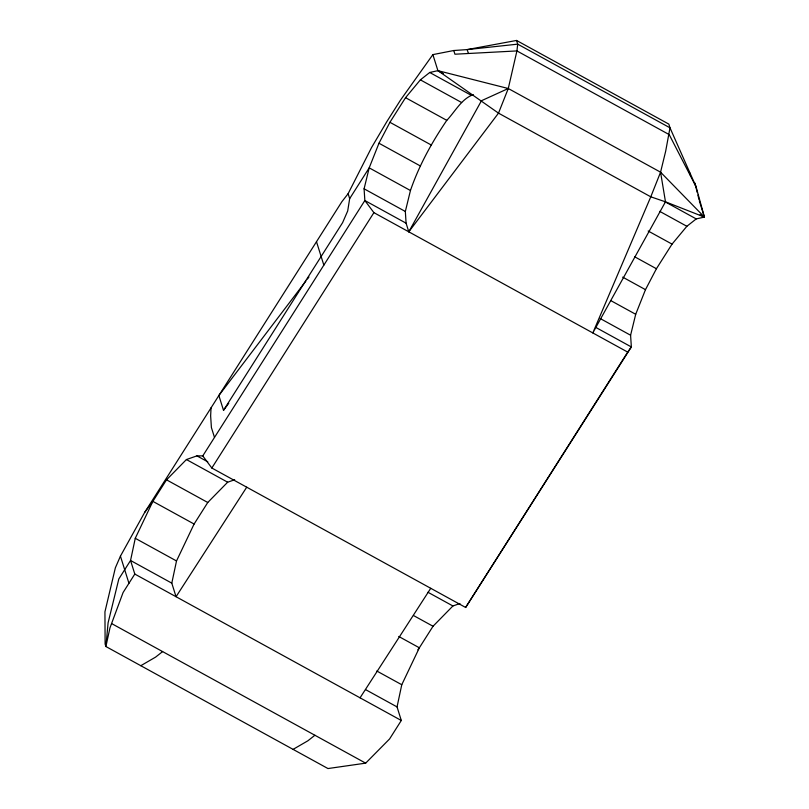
<?xml version="1.0" encoding="UTF-8"?>
<svg xmlns="http://www.w3.org/2000/svg" width="809" height="809" viewBox="0 0 809 809"><rect width="100%" height="100%" fill="white"/><g stroke="black" fill="none" stroke-linecap="round" stroke-linejoin="round"><path stroke-width="1.21" d="M211.048 407.827L210.643 415.846L211.402 427.557L214.496 437.426M459.937 603.524L452.919 605.971L433.027 626.257L419.355 647.797L401.77 684.727L397.047 706.914L401.304 720.485L389.584 738.951L365.668 763.15L327.979 768.55L105.898 646.522L105.119 644.055L104.937 611.847L115.353 567.837L120.44 556.137L144.659 512.441L152.861 501.368L166.523 479.828L186.424 459.542L196.941 455.872L202.776 455.892L211.827 468.017L465.64 607.468L631.344 346.95L630.595 335.239L635.702 314.286L645.481 289.662L656.423 268.73L672.046 244.116L686.871 226.287L696.225 218.915L704.406 217.085L660.569 172.186L508.274 88.515L437.912 70.656L429.731 72.486L420.377 79.858L405.542 97.687L389.918 122.301L378.976 143.233L369.197 167.857L349.67 198.63L347.698 210.957L342.611 222.647L223.506 410.335L218.865 395.52L305.903 281.026M234.681 479.757L227.663 482.204L207.771 502.49L194.099 524.03L152.861 501.368L135.265 538.298L130.552 560.485L118.832 578.941L108.093 622.839L105.898 646.522L109.963 627.885L123.089 592.522L134.8 574.056L130.552 560.485L171.791 583.147L176.049 596.718L246.725 487.19M171.791 583.147L176.514 560.961L194.099 524.03M595.535 327.271L631.344 346.95L627.713 352.107L373.9 212.646L364.849 200.521L364.09 188.81L369.197 167.857L410.446 190.519L405.339 211.473L406.088 223.183L408.798 231.819L498.496 113.139L508.274 88.515L516.921 50.927L517.709 44.151L516.547 40.45L467.187 49.592L453.768 50.512L432.876 54.618L400.475 100.144L386.813 121.674L371.574 147.521L348.123 193.695L341.883 201.694L144.659 512.441M660.569 172.186L665.483 201.825L592.815 332.924L650.78 196.82L660.569 172.186L665.665 151.243L669.994 127.822L668.841 124.121L516.547 40.45M410.446 190.519C419.032 165.44 431.915 142.212 446.79 120.349C455.143 111.632 461.423 98.9 473.305 94.623M408.798 231.819L481.476 100.72L508.274 88.515M202.776 455.892L364.849 200.521L406.088 223.183M211.827 468.017L373.9 212.646M465.64 607.468L627.713 352.107M360.056 697.823L430.742 588.295M417.869 649.809L419.355 647.797L398.736 636.461M223.506 410.335L228.775 403.236M307.43 279.024L308.957 277.012M162.619 651.589L155.601 657.11L140.796 665.706M314.903 735.26L307.885 740.791L293.08 749.377M432.876 54.618L437.912 70.656L498.496 113.139L650.78 196.82L665.483 201.825L704.406 217.085L696.043 186.697L669.205 134.607L516.921 50.927L454.931 54.213L453.768 50.512M437.912 70.656L443.332 73.639M700.068 214.698L704.406 217.085L699.38 201.047M429.731 72.486L470.969 95.149M664.755 201.613L696.225 218.915M420.377 79.858L461.615 102.521M659.74 211.371L686.871 226.287M405.542 97.687L446.79 120.349M648.161 231L672.046 244.116M389.918 122.301L431.167 144.963M634.711 256.807L656.423 268.73M378.976 143.233L420.225 165.896M622.687 277.133L645.481 289.662M610.734 300.574L635.702 314.286M364.09 188.81L405.339 211.473M600.207 318.534L630.595 335.239M196.941 455.872L207.792 461.838M186.424 459.542L227.663 482.204M427.961 592.259L452.919 605.971M166.523 479.828L207.771 502.49M413.49 615.518L433.027 626.257M135.265 538.298L176.514 560.961M376.802 671.015L401.77 684.727M365.577 689.612L397.047 706.914M134.8 574.056L401.304 720.485M111.854 623.699L365.668 763.15M468.35 53.293L467.187 49.592L517.709 44.151L669.994 127.822L696.043 186.697M689.278 171.619L690.431 175.32M348.123 193.695L349.67 198.63M316.491 241.689L323.843 265.13M120.44 556.137L128.944 583.289M694.891 182.996L697.287 192.623M697.884 195.03L699.077 199.843"/></g></svg>
